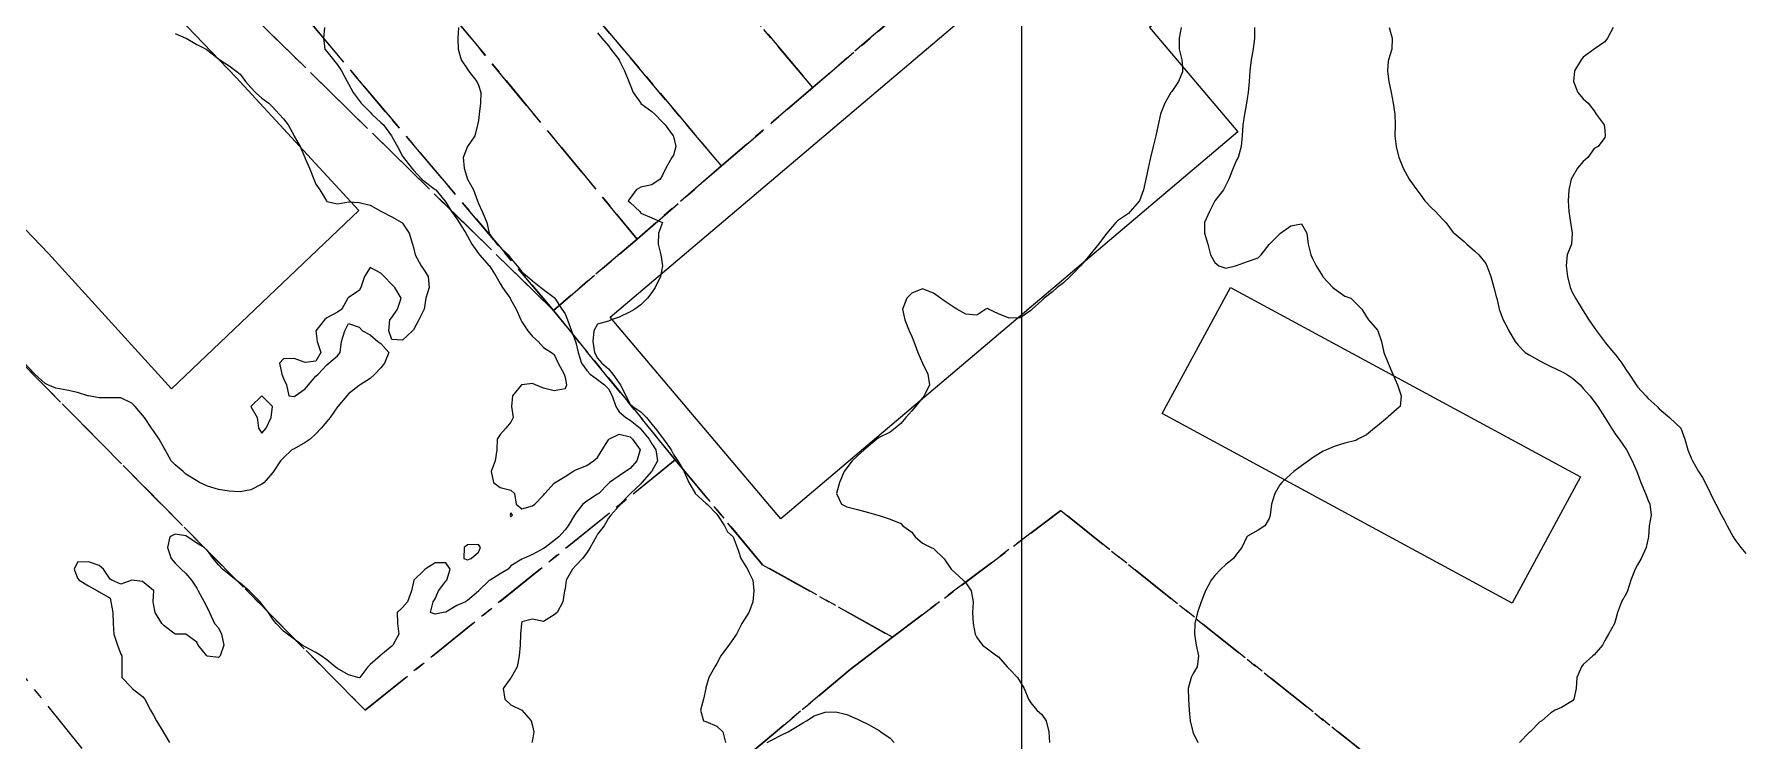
# Model space of a CAD drawing. Header units: centimetres. Extents: x 0 to 642158, y -847 to 649707.
# Drawn here: x 616421.2 to 616500.1, y 621292.3 to 621324.9 of the extents above; entities that cross this region are included whole.
import ezdxf

# ---------------------------------------------------------------- set-up
doc = ezdxf.new("R2010")
doc.units = ezdxf.units.CM
doc.header["$MEASUREMENT"] = 0
doc.linetypes.add('CENTERX2', pattern=[4, 2.5, -0.5, 0.5, -0.5])
doc.layers.add('MEV_grille', color=254, linetype='Continuous', lineweight=9)
doc.layers.add('WAL_topographie 0.5', color=253, linetype='Continuous', lineweight=20)
doc.layers.add('SPW_batiments', color=7, linetype='Continuous')
doc.layers.add('SPW_parcellaire cadastral', color=7, linetype='CENTERX2', lineweight=25, true_color=0xff0542)

# ---------------------------------------------------------------- blocks, each defined once
blk = doc.blocks.new('*U112')
at = {"layer": 'MEV_grille', "transparency": 33554687}
blk.add_lwpolyline([(0, 1825.476), (0, -1825.476)], dxfattribs=at)
blk = doc.blocks.new('*U113')
at = {"layer": 'MEV_grille', "color": 0, "linetype": 'ByBlock', "lineweight": -2, "transparency": 16777216}
blk.add_blockref('*U112', (1100, 0), dxfattribs=at)

msp = doc.modelspace()

# ---------------------------------------------------------------- linework, layer by layer
at = {"layer": 'SPW_batiments'}
for points in [[(616455.713, 621302.571), (616447.825, 621311.883), (616471.991, 621332.353), (616475.803, 621327.852), (616472.729, 621325.249), (616476.805, 621320.438), (616455.713, 621302.571)], [(616430.565, 621322.934), (616436.234, 621316.803), (616427.59, 621308.575), (616421.902, 621314.823), (616417.959, 621318.927), (616414.977, 621322.416), (616414.944, 621322.867), (616414.91, 621323.342), (616414.977, 621323.784), (616415.135, 621324.115), (616415.356, 621324.425), (616415.621, 621324.671), (616415.989, 621324.855), (616416.414, 621324.954), (616416.84, 621324.973), (616417.107, 621324.945), (616417.373, 621324.883), (616417.623, 621324.786), (616417.82, 621324.661), (616418.004, 621324.507), (616418.167, 621324.363), (616424.141, 621329.645), (616430.565, 621322.934)], [(616489.47, 621298.688), (616473.315, 621307.44), (616476.466, 621313.256), (616492.622, 621304.505), (616489.47, 621298.688)]]:
    msp.add_lwpolyline(points, dxfattribs=at)
at = {"layer": 'SPW_parcellaire cadastral'}
for points in [[(616502.161, 621276.202), (616468.633, 621302.954), (616460.862, 621297.11), (616454.87, 621300.454), (616450.835, 621305.289), (616445.212, 621312.192), (616449.076, 621315.486), (616452.969, 621318.857), (616457.182, 621322.476), (616461.029, 621325.781), (616464.684, 621328.921), (616468.278, 621332.009), (616472.433, 621335.579), (616475.806, 621338.476), (616479.656, 621341.856), (616483.205, 621344.977), (616486.972, 621348.277), (616490.671, 621351.528), (616494.543, 621354.971), (616495.95, 621356.189), (616538.665, 621307.161)], [(616440.222, 621349.749), (616445.794, 621343.317), (616448.468, 621340.229), (616450.469, 621337.918), (616461.029, 621325.781), (616457.182, 621322.476), (616442.253, 621340.221), (616436.756, 621346.853), (616440.222, 621349.749)], [(616452.969, 621318.857), (616442.406, 621331.401), (616438.065, 621336.56), (616432.517, 621343.153), (616436.756, 621346.853), (616442.253, 621340.221), (616457.182, 621322.476), (616452.969, 621318.857)], [(616428.81, 621339.976), (616432.517, 621343.153), (616438.065, 621336.56), (616442.406, 621331.401), (616452.969, 621318.857), (616449.076, 621315.486), (616437.931, 621328.962), (616434.273, 621333.379), (616428.81, 621339.976)], [(616428.81, 621339.976), (616434.273, 621333.379), (616437.931, 621328.962), (616449.076, 621315.486), (616445.212, 621312.192), (616433.901, 621325.58), (616424.823, 621336.558), (616428.81, 621339.976)], [(616422.562, 621334.361), (616424.823, 621336.558), (616433.901, 621325.58), (616445.212, 621312.192), (616422.562, 621334.361)], [(616450.835, 621305.289), (616436.527, 621293.736), (616408.481, 621322.099), (616422.562, 621334.361), (616445.212, 621312.192), (616450.835, 621305.289)], [(616460.862, 621297.11), (616458.916, 621295.626), (616436.019, 621276.41), (616403.348, 621316.914), (616403.878, 621320.776), (616406.088, 621324.788), (616408.481, 621322.099), (616436.527, 621293.736), (616450.835, 621305.289), (616454.87, 621300.454), (616460.862, 621297.11)], [(616460.862, 621297.11), (616468.633, 621302.954), (616502.161, 621276.202), (616515.634, 621262.131), (616516.917, 621256.257), (616518.626, 621244.613), (616502.792, 621242.928), (616480.396, 621238.469), (616475.508, 621238.08), (616473.242, 621238.184), (616469.952, 621239.006), (616465.622, 621241.327), (616461.764, 621245.12), (616436.019, 621276.41), (616458.916, 621295.626), (616460.862, 621297.11)]]:
    msp.add_lwpolyline(points, dxfattribs=at)
at = {"layer": 'WAL_topographie 0.5'}
for points in [[(616434.647, 621325.25), (616434.604, 621324.75), (616434.663, 621324.25), (616434.75, 621324.136), (616435.068, 621323.75), (616435.25, 621323.524), (616435.437, 621323.25), (616435.686, 621322.75), (616435.75, 621322.646), (616435.971, 621322.25), (616436.25, 621321.883), (616436.344, 621321.75), (616436.75, 621321.333), (616436.829, 621321.25), (616437.25, 621320.87), (616437.362, 621320.75), (616437.735, 621320.25), (616437.75, 621320.223), (616438.009, 621319.75), (616438.25, 621319.316), (616438.295, 621319.25), (616438.673, 621318.75), (616438.75, 621318.656), (616439.136, 621318.25), (616439.25, 621318.156), (616439.75, 621317.779), (616439.78, 621317.75), (616440.201, 621317.25), (616440.25, 621317.18), (616440.512, 621316.75), (616440.75, 621316.415), (616440.858, 621316.25), (616441.168, 621315.75), (616441.25, 621315.62), (616441.449, 621315.25), (616441.75, 621314.814), (616441.801, 621314.75), (616442.25, 621314.256), (616442.256, 621314.25), (616442.568, 621313.75), (616442.75, 621313.436), (616442.866, 621313.25), (616443.213, 621312.75), (616443.25, 621312.683), (616443.496, 621312.25), (616443.705, 621311.75), (616443.75, 621311.661), (616444.032, 621311.25), (616444.25, 621310.981), (616444.505, 621310.75), (616444.75, 621310.474), (616445.13, 621310.25), (616445.25, 621310.153), (616445.437, 621309.75), (616445.706, 621309.25), (616445.75, 621309.1), (616445.819, 621308.75), (616445.75, 621308.579), (616445.25, 621308.487), (616444.75, 621308.609), (616444.389, 621308.75), (616444.25, 621308.813), (616443.75, 621308.764), (616443.738, 621308.75), (616443.331, 621308.25), (616443.271, 621307.75), (616443.354, 621307.25), (616443.25, 621307.038), (616443.016, 621306.75), (616442.75, 621306.467), (616442.612, 621306.25), (616442.598, 621305.75), (616442.529, 621305.25), (616442.336, 621304.75), (616442.45, 621304.25), (616442.75, 621304.016), (616443.25, 621303.9), (616443.417, 621303.75), (616443.5, 621303.25), (616443.75, 621303.04), (616444.25, 621303.168), (616444.359, 621303.25), (616444.75, 621303.659), (616444.82, 621303.75), (616445.25, 621304.221), (616445.291, 621304.25), (616445.75, 621304.529), (616446.115, 621304.75), (616446.25, 621304.829), (616446.75, 621305.037), (616447.057, 621305.25), (616447.25, 621305.405), (616447.459, 621305.75), (616447.75, 621306.216), (616447.774, 621306.25), (616448.25, 621306.476), (616448.75, 621306.351), (616448.857, 621306.25), (616449.213, 621305.75), (616449.065, 621305.25), (616448.75, 621304.9), (616448.545, 621304.75), (616448.25, 621304.565), (616447.807, 621304.25), (616447.75, 621304.198), (616447.303, 621303.75), (616447.25, 621303.705), (616446.75, 621303.385), (616446.576, 621303.25), (616446.25, 621302.839), (616446.188, 621302.75), (616445.887, 621302.25), (616445.75, 621302.064), (616445.464, 621301.75), (616445.25, 621301.576), (616444.825, 621301.25), (616444.75, 621301.2), (616444.25, 621300.931), (616443.828, 621300.75), (616443.75, 621300.714), (616443.25, 621300.406), (616443.13, 621300.25), (616442.75, 621300.031), (616442.29, 621299.75), (616442.25, 621299.729), (616441.759, 621299.25), (616441.75, 621299.239), (616441.25, 621298.808), (616441.154, 621298.75), (616440.75, 621298.567), (616440.25, 621298.273), (616440.125, 621298.25), (616439.75, 621298.167), (616439.536, 621298.25), (616439.657, 621298.75), (616439.75, 621298.889), (616439.901, 621299.25), (616440.25, 621299.691), (616440.293, 621299.75), (616440.447, 621300.25), (616440.25, 621300.545), (616439.75, 621300.538), (616439.298, 621300.25), (616439.25, 621300.21), (616438.771, 621299.75), (616438.75, 621299.667), (616438.657, 621299.25), (616438.475, 621298.75), (616438.25, 621298.485), (616438, 621298.25), (616438.019, 621297.75), (616438.083, 621297.25), (616437.807, 621296.75), (616437.75, 621296.699), (616437.25, 621296.28), (616437.219, 621296.25), (616436.75, 621295.845), (616436.647, 621295.75), (616436.271, 621295.25), (616436.25, 621295.232), (616436.183, 621295.25), (616435.75, 621295.375), (616435.25, 621295.661), (616435.143, 621295.75), (616434.75, 621296.061), (616434.497, 621296.25), (616434.25, 621296.412), (616433.75, 621296.667), (616433.615, 621296.75), (616433.25, 621297.02), (616432.939, 621297.25), (616432.75, 621297.397), (616432.415, 621297.75), (616432.25, 621297.964), (616432.062, 621298.25), (616431.75, 621298.642), (616431.671, 621298.75), (616431.25, 621299.171), (616431.167, 621299.25), (616430.75, 621299.605), (616430.562, 621299.75), (616430.25, 621300.004), (616429.933, 621300.25), (616429.75, 621300.45), (616429.508, 621300.75), (616429.25, 621301.105), (616429.088, 621301.25), (616428.75, 621301.448), (616428.316, 621301.75), (616428.25, 621301.788), (616427.75, 621301.865), (616427.506, 621301.75), (616427.404, 621301.25), (616427.57, 621300.75), (616427.75, 621300.525), (616428.025, 621300.25), (616428.25, 621300.05), (616428.505, 621299.75), (616428.75, 621299.379), (616428.809, 621299.25), (616429.094, 621298.75), (616429.25, 621298.447), (616429.342, 621298.25), (616429.575, 621297.75), (616429.75, 621297.544), (616429.897, 621297.25), (616430.005, 621296.75), (616429.824, 621296.25), (616429.75, 621296.167), (616429.25, 621296.231), (616429.221, 621296.25), (616428.813, 621296.75), (616428.75, 621296.883), (616428.25, 621297.25), (616427.75, 621297.25), (616427.75, 621297.25), (616427.25, 621297.641), (616427.137, 621297.75), (616426.824, 621298.25), (616426.75, 621298.65), (616426.734, 621298.75), (616426.75, 621299), (616426.764, 621299.25), (616426.75, 621299.27), (616426.25, 621299.687), (616425.75, 621299.738), (616425.25, 621299.56), (616424.827, 621299.75), (616424.75, 621299.794), (616424.45, 621300.25), (616424.25, 621300.417), (616423.75, 621300.596), (616423.25, 621300.572), (616423.095, 621300.25), (616423.25, 621299.841), (616423.321, 621299.75), (616423.75, 621299.477), (616424.167, 621299.25), (616424.25, 621299.21), (616424.75, 621298.917), (616424.781, 621298.75), (616424.87, 621298.25), (616424.888, 621297.75), (616424.924, 621297.25), (616425.087, 621296.75), (616425.25, 621296.329), (616425.286, 621296.25), (616425.29, 621295.75), (616425.286, 621295.25), (616425.75, 621294.769), (616425.769, 621294.75), (616426.25, 621294.371), (616426.348, 621294.25), (616426.62, 621293.75), (616426.75, 621293.518), (616426.886, 621293.25), (616427.195, 621292.75), (616427.25, 621292.672), (616427.485, 621292.25)], [(616440.837, 621325.25), (616440.798, 621324.75), (616440.823, 621324.25), (616440.958, 621323.75), (616441.25, 621323.321), (616441.3, 621323.25), (616441.679, 621322.75), (616441.75, 621322.592), (616441.858, 621322.25), (616441.85, 621321.75), (616441.791, 621321.25), (616441.75, 621320.95), (616441.702, 621320.75), (616441.592, 621320.25), (616441.25, 621319.75), (616441.25, 621319.75), (616441.052, 621319.25), (616441.085, 621318.75), (616441.247, 621318.25), (616441.25, 621318.242), (616441.523, 621317.75), (616441.71, 621317.25), (616441.75, 621317.127), (616441.93, 621316.75), (616442.137, 621316.25), (616442.245, 621315.75), (616442.25, 621315.739), (616442.596, 621315.25), (616442.75, 621315.109), (616443.123, 621314.75), (616443.25, 621314.593), (616443.539, 621314.25), (616443.75, 621313.978), (616444.023, 621313.75), (616444.25, 621313.55), (616444.635, 621313.25), (616444.75, 621313.159), (616445.25, 621312.792), (616445.278, 621312.75), (616445.599, 621312.25), (616445.75, 621312.027), (616445.856, 621311.75), (616446.047, 621311.25), (616446.238, 621310.75), (616446.25, 621310.713), (616446.361, 621310.25), (616446.515, 621309.75), (616446.75, 621309.412), (616446.916, 621309.25), (616447.25, 621309.005), (616447.57, 621308.75), (616447.75, 621308.568), (616447.928, 621308.25), (616448.088, 621307.75), (616448.25, 621307.513), (616448.551, 621307.25), (616448.75, 621307.128), (616449.212, 621306.75), (616449.25, 621306.713), (616449.627, 621306.25), (616449.75, 621306.042), (616449.935, 621305.75), (616450.011, 621305.25), (616449.75, 621304.768), (616449.737, 621304.75), (616449.295, 621304.25), (616449.25, 621304.191), (616448.766, 621303.75), (616448.75, 621303.731), (616448.293, 621303.25), (616448.25, 621303.175), (616447.864, 621302.75), (616447.75, 621302.599), (616447.555, 621302.25), (616447.25, 621301.859), (616447.193, 621301.75), (616446.907, 621301.25), (616446.75, 621301.004), (616446.55, 621300.75), (616446.25, 621300.414), (616446.086, 621300.25), (616445.794, 621299.75), (616445.75, 621299.35), (616445.727, 621299.25), (616445.646, 621298.75), (616445.393, 621298.25), (616445.25, 621298.136), (616444.75, 621297.837), (616444.25, 621297.938), (616443.75, 621297.821), (616443.732, 621297.75), (616443.698, 621297.25), (616443.681, 621296.75), (616443.632, 621296.25), (616443.541, 621295.75), (616443.263, 621295.25), (616443.25, 621295.233), (616442.9, 621294.75), (616442.976, 621294.25), (616443.25, 621293.984), (616443.75, 621293.75), (616443.75, 621293.75), (616444.186, 621293.25), (616444.25, 621293.023), (616444.315, 621292.75), (616444.25, 621292.375), (616444.218, 621292.25)], [(616474.182, 621325.25), (616474.102, 621324.75), (616474.095, 621324.25), (616474.224, 621323.75), (616474.25, 621323.417), (616474.257, 621323.25), (616474.25, 621323.204), (616474.071, 621322.75), (616473.75, 621322.3), (616473.713, 621322.25), (616473.432, 621321.75), (616473.25, 621321.288), (616473.242, 621321.25), (616473.129, 621320.75), (616473.021, 621320.25), (616472.9, 621319.75), (616472.766, 621319.25), (616472.75, 621319.183), (616472.668, 621318.75), (616472.565, 621318.25), (616472.444, 621317.75), (616472.266, 621317.25), (616472.25, 621317.226), (616471.84, 621316.75), (616471.75, 621316.668), (616471.25, 621316.33), (616471.173, 621316.25), (616470.75, 621315.75), (616470.75, 621315.75), (616470.375, 621315.25), (616470.25, 621315.095), (616469.978, 621314.75), (616469.75, 621314.49), (616469.541, 621314.25), (616469.25, 621313.935), (616469.065, 621313.75), (616468.75, 621313.462), (616468.471, 621313.25), (616468.25, 621313.046), (616467.862, 621312.75), (616467.75, 621312.645), (616467.313, 621312.25), (616467.25, 621312.193), (616466.75, 621311.847), (616466.25, 621311.827), (616465.75, 621312.029), (616465.298, 621312.25), (616465.25, 621312.278), (616465.173, 621312.25), (616464.75, 621311.975), (616464.25, 621312.017), (616463.833, 621312.25), (616463.75, 621312.293), (616463.25, 621312.639), (616463.074, 621312.75), (616462.75, 621312.984), (616462.25, 621313.189), (616461.75, 621312.99), (616461.519, 621312.75), (616461.319, 621312.25), (616461.433, 621311.75), (616461.637, 621311.25), (616461.75, 621310.981), (616461.845, 621310.75), (616462.031, 621310.25), (616462.25, 621309.75), (616462.25, 621309.75), (616462.496, 621309.25), (616462.569, 621308.75), (616462.333, 621308.25), (616462.25, 621308.15), (616461.927, 621307.75), (616461.75, 621307.554), (616461.48, 621307.25), (616461.25, 621306.976), (616460.989, 621306.75), (616460.75, 621306.578), (616460.25, 621306.326), (616460.136, 621306.25), (616459.75, 621305.926), (616459.56, 621305.75), (616459.25, 621305.483), (616459, 621305.25), (616458.75, 621304.923), (616458.633, 621304.75), (616458.411, 621304.25), (616458.283, 621303.75), (616458.509, 621303.25), (616458.75, 621303.125), (616459.25, 621303), (616459.75, 621302.859), (616460.187, 621302.75), (616460.25, 621302.722), (616460.75, 621302.558), (616461.25, 621302.365), (616461.344, 621302.25), (616461.75, 621301.955), (616461.911, 621301.75), (616462.25, 621301.453), (616462.656, 621301.25), (616462.75, 621301.202), (616463.233, 621300.75), (616463.25, 621300.726), (616463.573, 621300.25), (616463.75, 621300.088), (616464.133, 621299.75), (616464.25, 621299.62), (616464.494, 621299.25), (616464.583, 621298.75), (616464.563, 621298.25), (616464.595, 621297.75), (616464.684, 621297.25), (616464.75, 621297.104), (616465.024, 621296.75), (616465.25, 621296.579), (616465.685, 621296.25), (616465.75, 621296.199), (616466.157, 621295.75), (616466.25, 621295.657), (616466.63, 621295.25), (616466.75, 621295.054), (616466.943, 621294.75), (616467.148, 621294.25), (616467.25, 621294.089), (616467.519, 621293.75), (616467.75, 621293.536), (616467.964, 621293.25), (616468.086, 621292.75), (616468.112, 621292.25)], [(616477.581, 621325.25), (616477.576, 621324.75), (616477.507, 621324.25), (616477.42, 621323.75), (616477.36, 621323.25), (616477.323, 621322.75), (616477.288, 621322.25), (616477.25, 621322.067), (616477.203, 621321.75), (616477.106, 621321.25), (616477.041, 621320.75), (616477.006, 621320.25), (616476.962, 621319.75), (616476.816, 621319.25), (616476.75, 621319.125), (616476.596, 621318.75), (616476.388, 621318.25), (616476.25, 621317.974), (616476.146, 621317.75), (616475.75, 621317.256), (616475.745, 621317.25), (616475.496, 621316.75), (616475.266, 621316.25), (616475.27, 621315.75), (616475.417, 621315.25), (616475.538, 621314.75), (616475.75, 621314.406), (616475.929, 621314.25), (616476.25, 621314.148), (616476.7, 621314.25), (616476.75, 621314.263), (616477.25, 621314.444), (616477.75, 621314.622), (616477.878, 621314.75), (616478.25, 621315.233), (616478.26, 621315.25), (616478.75, 621315.731), (616478.78, 621315.75), (616479.25, 621316.094), (616479.75, 621316.187), (616479.983, 621315.75), (616480.046, 621315.25), (616480.168, 621314.75), (616480.25, 621314.583), (616480.426, 621314.25), (616480.726, 621313.75), (616480.75, 621313.719), (616481.191, 621313.25), (616481.25, 621313.2), (616481.75, 621312.853), (616482.017, 621312.75), (616482.25, 621312.531), (616482.531, 621312.25), (616482.75, 621311.9), (616482.838, 621311.75), (616483.25, 621311.283), (616483.273, 621311.25), (616483.437, 621310.75), (616483.536, 621310.25), (616483.75, 621309.75), (616483.75, 621309.75), (616483.964, 621309.25), (616484.173, 621308.75), (616484.25, 621308.519), (616484.347, 621308.25), (616484.292, 621307.75), (616484.25, 621307.72), (616483.75, 621307.281), (616483.719, 621307.25), (616483.25, 621306.862), (616483.112, 621306.75), (616482.75, 621306.457), (616482.35, 621306.25), (616482.25, 621306.195), (616481.75, 621306.06), (616481.25, 621305.904), (616480.902, 621305.75), (616480.75, 621305.689), (616480.25, 621305.386), (616480.06, 621305.25), (616479.75, 621305.018), (616479.384, 621304.75), (616479.25, 621304.638), (616478.837, 621304.25), (616478.75, 621304.136), (616478.517, 621303.75), (616478.351, 621303.25), (616478.298, 621302.75), (616478.25, 621302.583), (616478.05, 621302.25), (616477.75, 621302.05), (616477.25, 621301.78), (616477.224, 621301.75), (616476.988, 621301.25), (616476.75, 621300.944), (616476.604, 621300.75), (616476.25, 621300.466), (616476.021, 621300.25), (616475.75, 621299.954), (616475.577, 621299.75), (616475.312, 621299.25), (616475.25, 621299.1), (616475.118, 621298.75), (616474.942, 621298.25), (616474.817, 621297.75), (616474.804, 621297.25), (616474.888, 621296.75), (616474.984, 621296.25), (616474.926, 621295.75), (616474.75, 621295.44), (616474.655, 621295.25), (616474.506, 621294.75), (616474.522, 621294.25), (616474.552, 621293.75), (616474.597, 621293.25), (616474.726, 621292.75), (616474.75, 621292.698), (616474.96, 621292.25)], [(616483.783, 621325.25), (616483.932, 621324.75), (616483.911, 621324.25), (616483.756, 621323.75), (616483.75, 621323.688), (616483.718, 621323.25), (616483.75, 621322.981), (616483.778, 621322.75), (616483.887, 621322.25), (616483.98, 621321.75), (616484.046, 621321.25), (616484.062, 621320.75), (616484.053, 621320.25), (616484.114, 621319.75), (616484.235, 621319.25), (616484.25, 621319.21), (616484.435, 621318.75), (616484.718, 621318.25), (616484.75, 621318.2), (616485.066, 621317.75), (616485.25, 621317.511), (616485.43, 621317.25), (616485.75, 621316.919), (616485.928, 621316.75), (616486.25, 621316.405), (616486.41, 621316.25), (616486.75, 621315.788), (616486.785, 621315.75), (616487.25, 621315.365), (616487.372, 621315.25), (616487.75, 621314.931), (616487.934, 621314.75), (616488.25, 621314.35), (616488.305, 621314.25), (616488.482, 621313.75), (616488.617, 621313.25), (616488.75, 621312.772), (616488.755, 621312.75), (616488.862, 621312.25), (616489.046, 621311.75), (616489.25, 621311.391), (616489.32, 621311.25), (616489.607, 621310.75), (616489.75, 621310.583), (616490.072, 621310.25), (616490.25, 621310.142), (616490.75, 621309.858), (616490.951, 621309.75), (616491.25, 621309.608), (616491.75, 621309.377), (616491.969, 621309.25), (616492.25, 621309.064), (616492.602, 621308.75), (616492.75, 621308.593), (616493.049, 621308.25), (616493.25, 621307.992), (616493.419, 621307.75), (616493.747, 621307.25), (616493.75, 621307.245), (616494.048, 621306.75), (616494.25, 621306.456), (616494.402, 621306.25), (616494.75, 621305.75), (616494.75, 621305.75), (616495.009, 621305.25), (616495.225, 621304.75), (616495.25, 621304.683), (616495.412, 621304.25), (616495.622, 621303.75), (616495.75, 621303.422), (616495.822, 621303.25), (616495.88, 621302.75), (616495.788, 621302.25), (616495.762, 621301.75), (616495.75, 621301.679), (616495.656, 621301.25), (616495.417, 621300.75), (616495.25, 621300.455), (616495.148, 621300.25), (616494.95, 621299.75), (616494.793, 621299.25), (616494.75, 621299.15), (616494.521, 621298.75), (616494.326, 621298.25), (616494.25, 621297.958), (616494.186, 621297.75), (616493.907, 621297.25), (616493.75, 621296.96), (616493.629, 621296.75), (616493.25, 621296.304), (616493.192, 621296.25), (616492.75, 621295.854), (616492.662, 621295.75), (616492.447, 621295.25), (616492.421, 621294.75), (616492.321, 621294.25), (616492.25, 621294.176), (616491.75, 621293.863), (616491.458, 621293.75), (616491.25, 621293.625), (616490.833, 621293.25), (616490.75, 621293.206), (616490.294, 621292.75), (616490.25, 621292.717), (616489.812, 621292.25)], [(616494.125, 621325.25), (616493.875, 621324.75), (616493.75, 621324.583), (616493.25, 621324.25), (616493.25, 621324.25), (616492.75, 621323.886), (616492.65, 621323.75), (616492.344, 621323.25), (616492.303, 621322.75), (616492.5, 621322.25), (616492.75, 621321.95), (616492.981, 621321.75), (616493.25, 621321.4), (616493.344, 621321.25), (616493.719, 621320.75), (616493.75, 621320.5), (616493.767, 621320.25), (616493.75, 621320.167), (616493.438, 621319.75), (616493.25, 621319.662), (616492.958, 621319.25), (616492.75, 621319.065), (616492.484, 621318.75), (616492.25, 621318.355), (616492.191, 621318.25), (616492.088, 621317.75), (616492.048, 621317.25), (616492.075, 621316.75), (616492.154, 621316.25), (616492.241, 621315.75), (616492.205, 621315.25), (616492.006, 621314.75), (616491.952, 621314.25), (616492.022, 621313.75), (616492.137, 621313.25), (616492.25, 621313), (616492.392, 621312.75), (616492.702, 621312.25), (616492.75, 621312.173), (616493.003, 621311.75), (616493.25, 621311.398), (616493.36, 621311.25), (616493.729, 621310.75), (616493.75, 621310.726), (616494.142, 621310.25), (616494.25, 621310.121), (616494.536, 621309.75), (616494.75, 621309.419), (616494.871, 621309.25), (616495.191, 621308.75), (616495.25, 621308.669), (616495.637, 621308.25), (616495.75, 621308.133), (616496.156, 621307.75), (616496.25, 621307.656), (616496.736, 621307.25), (616496.75, 621307.238), (616497.25, 621306.757), (616497.255, 621306.75), (616497.433, 621306.25), (616497.582, 621305.75), (616497.75, 621305.344), (616497.791, 621305.25), (616498.068, 621304.75), (616498.25, 621304.478), (616498.372, 621304.25), (616498.618, 621303.75), (616498.75, 621303.476), (616498.864, 621303.25), (616499.133, 621302.75), (616499.25, 621302.525), (616499.386, 621302.25), (616499.664, 621301.75), (616499.75, 621301.614), (616500.027, 621301.25), (616500.25, 621300.966)], [(616427.75, 621324.975), (616428.25, 621324.759), (616428.265, 621324.75), (616428.75, 621324.461), (616429.179, 621324.25), (616429.25, 621324.203), (616429.75, 621323.799), (616429.816, 621323.75), (616430.25, 621323.475), (616430.55, 621323.25), (616430.75, 621323.089), (616431.007, 621322.75), (616431.25, 621322.477), (616431.467, 621322.25), (616431.75, 621321.99), (616432.071, 621321.75), (616432.25, 621321.586), (616432.556, 621321.25), (616432.75, 621321.026), (616432.969, 621320.75), (616433.244, 621320.25), (616433.25, 621320.237), (616433.53, 621319.75), (616433.735, 621319.25), (616433.75, 621319.208), (616433.958, 621318.75), (616434.152, 621318.25), (616434.25, 621318.012), (616434.427, 621317.75), (616434.734, 621317.25), (616434.75, 621317.222), (616435.25, 621317.117), (616435.75, 621317.201), (616436.25, 621317.175), (616436.75, 621317.052), (616437.25, 621316.764), (616437.273, 621316.75), (616437.75, 621316.517), (616438.212, 621316.25), (616438.25, 621316.217), (616438.561, 621315.75), (616438.711, 621315.25), (616438.75, 621315.096), (616438.835, 621314.75), (616439.104, 621314.25), (616439.25, 621314.056), (616439.433, 621313.75), (616439.47, 621313.25), (616439.323, 621312.75), (616439.25, 621312.25), (616439.25, 621312.25), (616439.007, 621311.75), (616438.75, 621311.3), (616438.702, 621311.25), (616438.25, 621310.818), (616437.75, 621310.85), (616437.617, 621311.25), (616437.667, 621311.75), (616437.75, 621311.857), (616438.012, 621312.25), (616438.185, 621312.75), (616437.888, 621313.25), (616437.75, 621313.393), (616437.405, 621313.75), (616437.25, 621313.911), (616436.75, 621314.167), (616436.487, 621313.75), (616436.321, 621313.25), (616436.25, 621313.107), (616435.75, 621312.786), (616435.719, 621312.75), (616435.45, 621312.25), (616435.25, 621312.107), (616434.75, 621311.854), (616434.641, 621311.75), (616434.25, 621311.25), (616434.312, 621310.75), (616434.472, 621310.25), (616434.25, 621309.85), (616433.75, 621309.788), (616433.25, 621309.972), (616432.75, 621309.964), (616432.573, 621309.75), (616432.673, 621309.25), (616432.75, 621309.05), (616432.886, 621308.75), (616433, 621308.25), (616433.25, 621308.224), (616433.292, 621308.25), (616433.75, 621308.573), (616433.908, 621308.75), (616434.25, 621309.156), (616434.357, 621309.25), (616434.75, 621309.673), (616434.841, 621309.75), (616435.25, 621310.096), (616435.375, 621310.25), (616435.438, 621310.75), (616435.583, 621311.25), (616435.75, 621311.583), (616436.25, 621311.417), (616436.393, 621311.25), (616436.75, 621311.058), (616437.113, 621310.75), (616437.25, 621310.662), (616437.618, 621310.25), (616437.417, 621309.75), (616437.25, 621309.547), (616436.975, 621309.25), (616436.75, 621309.05), (616436.285, 621308.75), (616436.25, 621308.727), (616435.75, 621308.336), (616435.679, 621308.25), (616435.261, 621307.75), (616435.25, 621307.736), (616434.9, 621307.25), (616434.75, 621307.058), (616434.495, 621306.75), (616434.25, 621306.494), (616433.982, 621306.25), (616433.75, 621306.092), (616433.25, 621305.807), (616433.141, 621305.75), (616432.75, 621305.39), (616432.615, 621305.25), (616432.288, 621304.75), (616432.25, 621304.698), (616431.868, 621304.25)], [(616447.25, 621324.996), (616447.442, 621324.75), (616447.75, 621324.399), (616447.865, 621324.25), (616448.242, 621323.75), (616448.25, 621323.737), (616448.5, 621323.25), (616448.693, 621322.75), (616448.75, 621322.604), (616448.886, 621322.25), (616449.245, 621321.75), (616449.25, 621321.744), (616449.75, 621321.367), (616449.894, 621321.25), (616450.25, 621320.874), (616450.363, 621320.75), (616450.742, 621320.25), (616450.75, 621320.221), (616450.866, 621319.75), (616450.75, 621319.35), (616450.679, 621319.25), (616450.402, 621318.75), (616450.25, 621318.432), (616450.139, 621318.25), (616449.75, 621317.981), (616449.25, 621317.875), (616449.031, 621317.75), (616448.75, 621317.375), (616448.667, 621317.25), (616448.75, 621317.171), (616449.194, 621316.75), (616449.25, 621316.679), (616449.75, 621316.458), (616450.25, 621316.25), (616450.25, 621316.25), (616450.25, 621316.25), (616450.058, 621315.75), (616450.046, 621315.25), (616450.163, 621314.75), (616450.25, 621314.25), (616450.25, 621314.25), (616450.25, 621314.25), (616450.161, 621313.75), (616449.904, 621313.25), (616449.75, 621313.022), (616449.562, 621312.75), (616449.25, 621312.444), (616448.972, 621312.25), (616448.75, 621312.128), (616448.25, 621311.887), (616447.878, 621311.75), (616447.75, 621311.7), (616447.25, 621311.551), (616447.072, 621311.25), (616447.035, 621310.75), (616447.108, 621310.25), (616447.25, 621309.983), (616447.446, 621309.75), (616447.75, 621309.492), (616447.956, 621309.25), (616448.25, 621308.83), (616448.305, 621308.75), (616448.551, 621308.25), (616448.75, 621307.863), (616448.873, 621307.75), (616449.25, 621307.504), (616449.506, 621307.25), (616449.75, 621306.949), (616449.916, 621306.75), (616450.25, 621306.31), (616450.298, 621306.25), (616450.652, 621305.75), (616450.75, 621305.544), (616450.959, 621305.25), (616451.248, 621304.75), (616451.25, 621304.743), (616451.456, 621304.25), (616451.75, 621303.755), (616451.754, 621303.75), (616452.25, 621303.299), (616452.312, 621303.25), (616452.75, 621302.789), (616452.787, 621302.75), (616453.102, 621302.25), (616453.25, 621301.98), (616453.504, 621301.75), (616453.697, 621301.25), (616453.75, 621301.083), (616453.861, 621300.75), (616454.17, 621300.25), (616454.25, 621300.079), (616454.413, 621299.75), (616454.466, 621299.25), (616454.417, 621298.75), (616454.25, 621298.278), (616454.237, 621298.25), (616453.91, 621297.75), (616453.75, 621297.44), (616453.661, 621297.25), (616453.309, 621296.75), (616453.25, 621296.664), (616452.938, 621296.25), (616452.75, 621295.896), (616452.659, 621295.75), (616452.391, 621295.25), (616452.25, 621294.776), (616452.242, 621294.75), (616452.145, 621294.25), (616452.007, 621293.75), (616452.139, 621293.25), (616452.25, 621293.228), (616452.75, 621293.006), (616453.026, 621292.75), (616453.154, 621292.25)], [(616431.868, 621304.25), (616431.75, 621304.17), (616431.25, 621303.904), (616430.75, 621303.817), (616430.25, 621303.855), (616429.75, 621303.929), (616429.25, 621304.083), (616428.872, 621304.25), (616428.75, 621304.32), (616428.25, 621304.634), (616428.115, 621304.75), (616427.75, 621305.071), (616427.571, 621305.25), (616427.292, 621305.75), (616427.25, 621305.838), (616427.017, 621306.25), (616426.75, 621306.631), (616426.667, 621306.75), (616426.33, 621307.25), (616426.25, 621307.365), (616425.909, 621307.75), (616425.75, 621307.913), (616425.25, 621308.164), (616424.75, 621308.163), (616424.25, 621308.163), (616423.75, 621308.244), (616423.726, 621308.25), (616423.25, 621308.397), (616422.75, 621308.511), (616422.25, 621308.608), (616421.877, 621308.75), (616421.75, 621308.824), (616421.276, 621309.25), (616421.25, 621309.275), (616420.798, 621309.75)], [(616431.75, 621306.528), (616431.96, 621306.75), (616432.179, 621307.25), (616432.25, 621307.75), (616431.75, 621308.25), (616431.25, 621307.75), (616431.536, 621307.25), (616431.596, 621306.75), (616431.75, 621306.528)], [(616443.25, 621302.659), (616443.327, 621302.75), (616443.25, 621302.85), (616443.21, 621302.75), (616443.25, 621302.659)], [(616441.25, 621300.686), (616441.417, 621300.75), (616441.75, 621301.036), (616441.844, 621301.25), (616441.75, 621301.391), (616441.25, 621301.378), (616441.1, 621301.25), (616441.083, 621300.75), (616441.25, 621300.686)], [(616455.078, 621292.25), (616455.25, 621292.341), (616455.75, 621292.599), (616456.044, 621292.75), (616456.25, 621292.868), (616456.75, 621293.17), (616456.893, 621293.25), (616457.25, 621293.477), (616457.75, 621293.655), (616458.25, 621293.661), (616458.75, 621293.539), (616459.25, 621293.333), (616459.405, 621293.25), (616459.75, 621293.081), (616460.25, 621292.806), (616460.328, 621292.75), (616460.75, 621292.448), (616460.94, 621292.25)]]:
    msp.add_lwpolyline(points, dxfattribs=at)

# ---------------------------------------------------------------- block references
at = {"layer": 'MEV_grille', "transparency": 33554687}
msp.add_blockref('*U113', (615366.814, 620593.644), dxfattribs=at)

doc.saveas('drawing.dxf')
